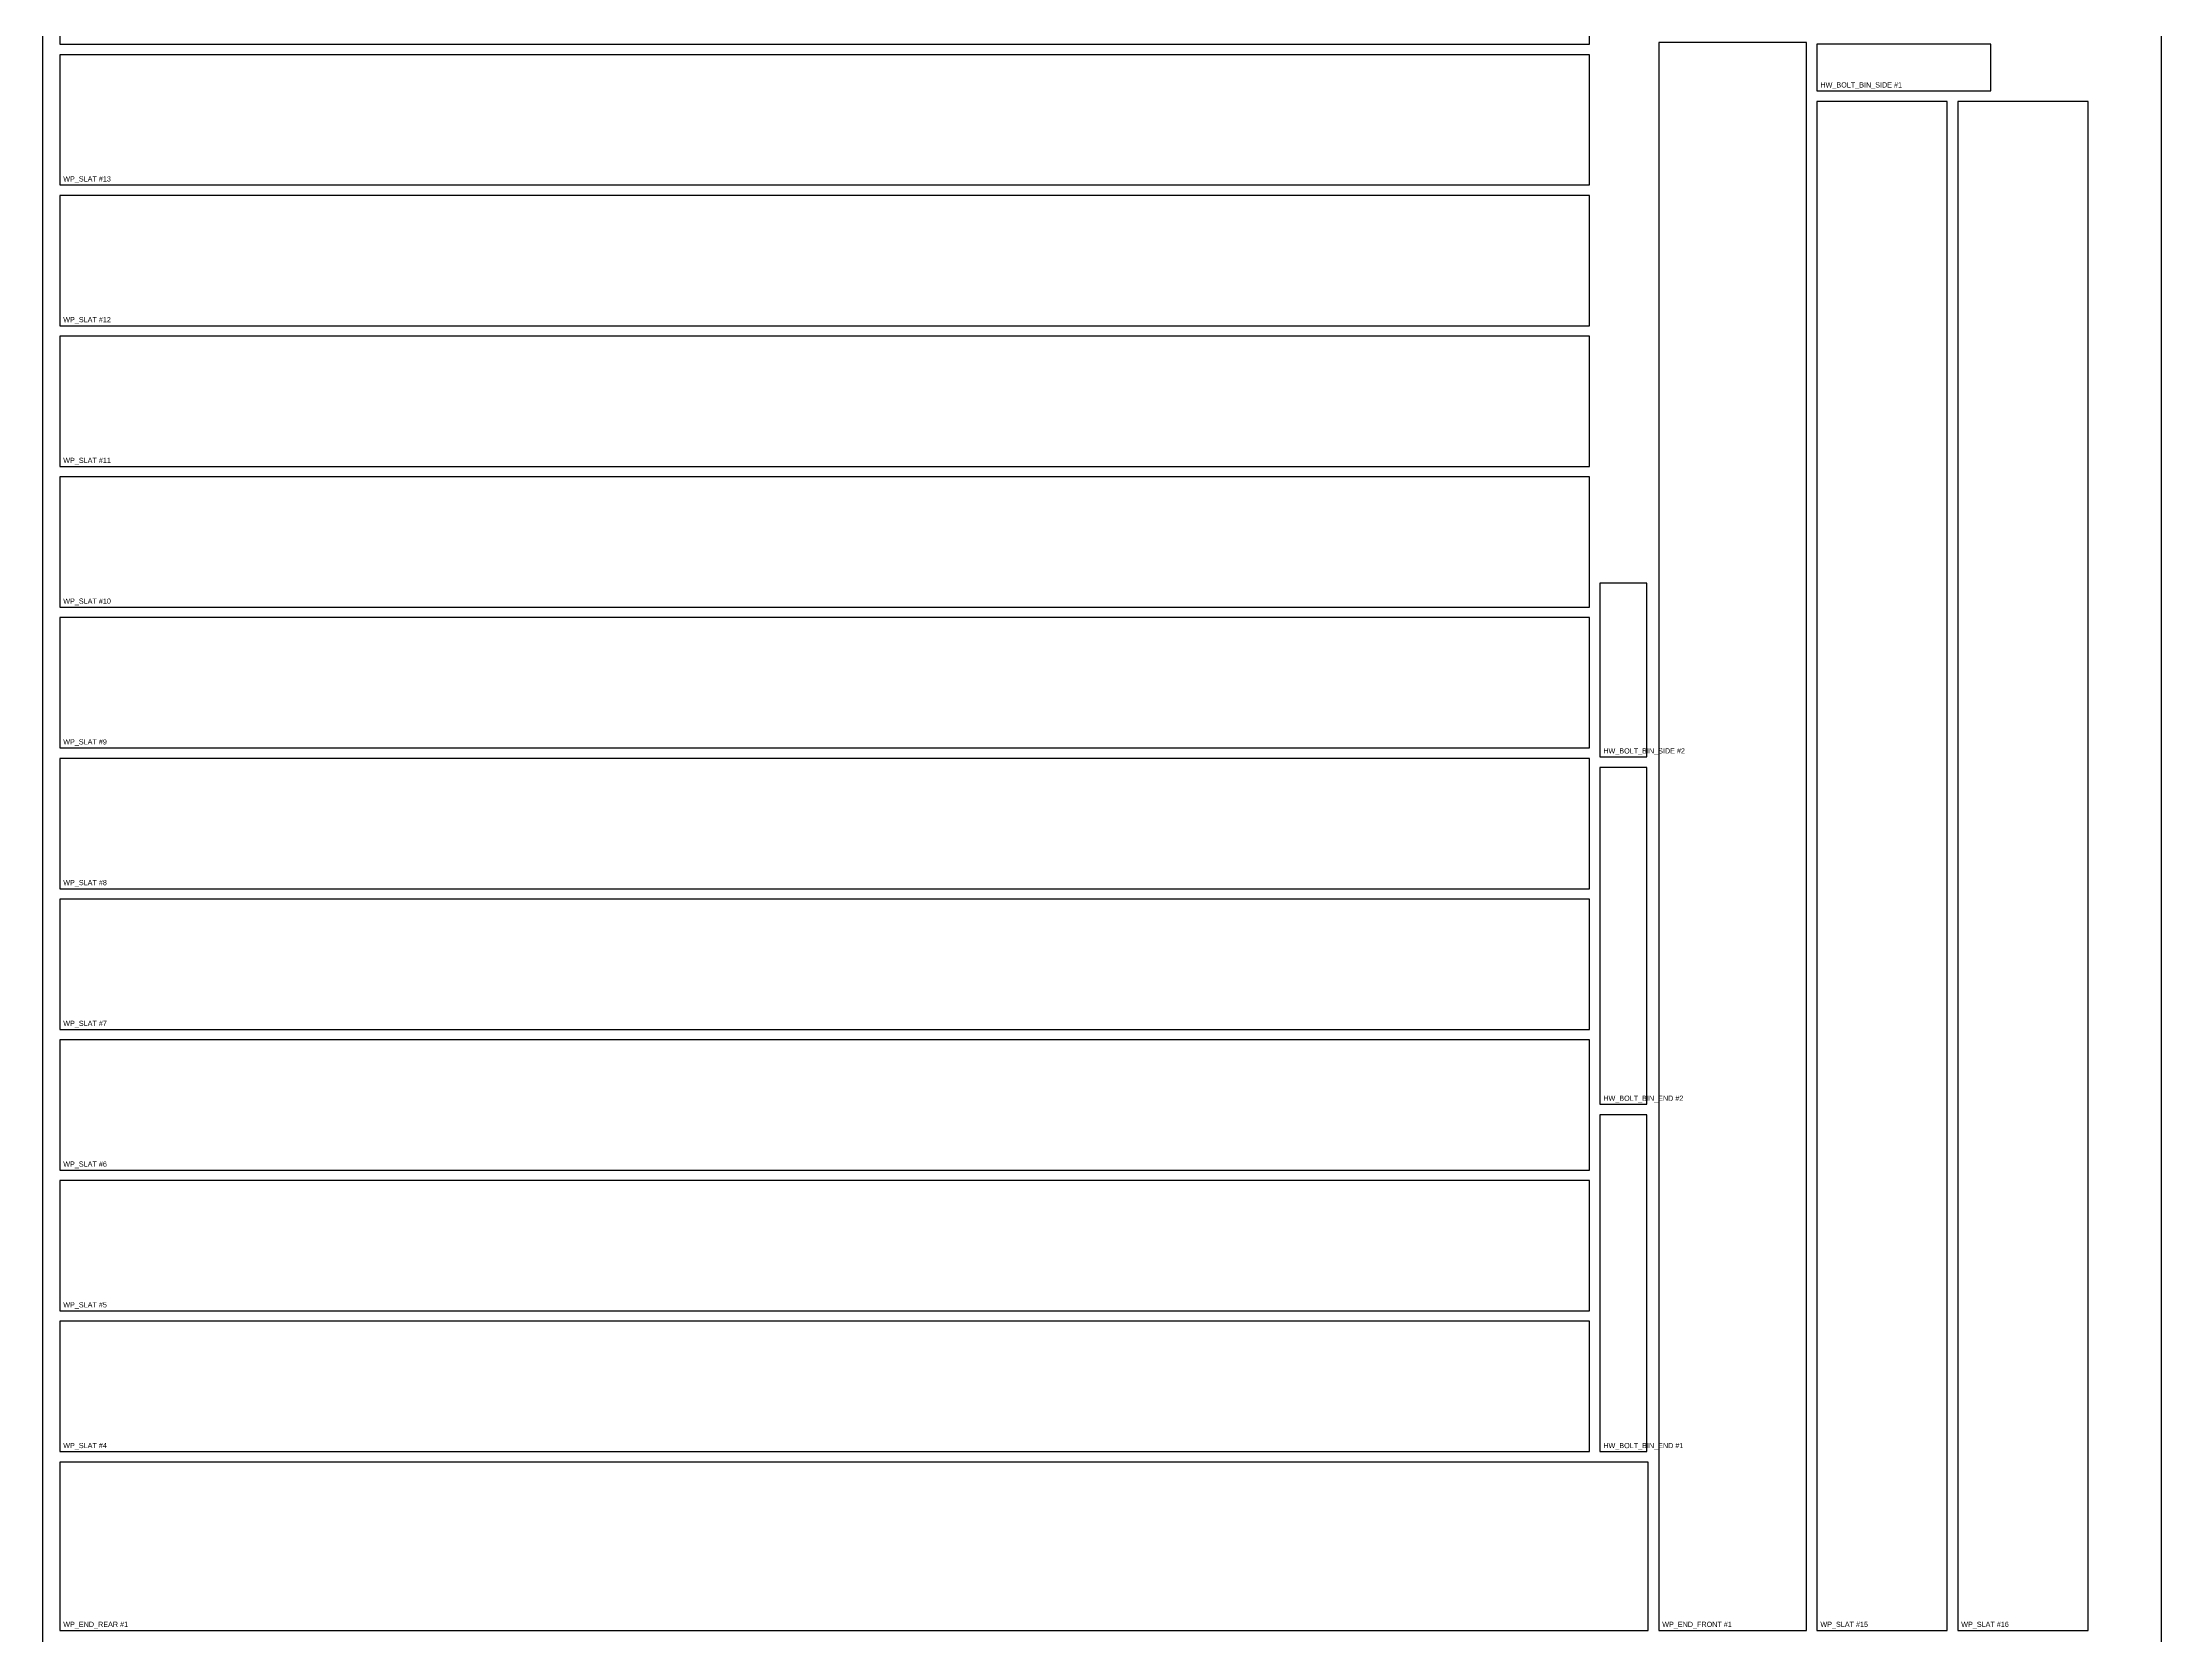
# Model space of a CAD drawing. Header units: millimetres. Extents: x 0 to 1222, y 0 to 2438.
# Drawn here: x 0 to 1219, y 913 to 1830 of the extents above; entities that cross this region are included whole.
import ezdxf

# ---------------------------------------------------------------- set-up
doc = ezdxf.new("R2010")
doc.units = ezdxf.units.MM
for name, color, linetype in [('CUT_OUTER', 7, 'Continuous'), ('PART_MARK_NO_CUT', 7, 'Continuous'), ('STOCK_NO_CUT', 7, 'Continuous')]:
    doc.layers.add(name, color=color, linetype=linetype)

msp = doc.modelspace()

# ---------------------------------------------------------------- linework, layer by layer
at = {"layer": 'CUT_OUTER'}
for points in [[(10, 1828.9), (890, 1828.9), (890, 1903.9), (10, 1903.9)], [(1014.9, 916), (1014.9, 1829.9), (929.9, 1829.9), (929.9, 916)], [(1020.9, 1802), (1120.9, 1802), (1120.9, 1829), (1020.9, 1829)], [(10, 1747.9), (890, 1747.9), (890, 1822.9), (10, 1822.9)], [(1095.9, 916), (1095.9, 1796), (1020.9, 1796), (1020.9, 916)], [(1176.9, 916), (1176.9, 1796), (1101.9, 1796), (1101.9, 916)], [(10, 1666.9), (890, 1666.9), (890, 1741.9), (10, 1741.9)], [(10, 1585.9), (890, 1585.9), (890, 1660.9), (10, 1660.9)], [(10, 1504.9), (890, 1504.9), (890, 1579.9), (10, 1579.9)], [(923, 1418.7), (923, 1518.7), (896, 1518.7), (896, 1418.7)], [(10, 1423.9), (890, 1423.9), (890, 1498.9), (10, 1498.9)], [(10, 1342.9), (890, 1342.9), (890, 1417.9), (10, 1417.9)], [(923, 1218.8), (923, 1412.7), (896, 1412.7), (896, 1218.8)], [(10, 1261.9), (890, 1261.9), (890, 1336.9), (10, 1336.9)], [(10, 1180.9), (890, 1180.9), (890, 1255.9), (10, 1255.9)], [(923, 1018.9), (923, 1212.8), (896, 1212.8), (896, 1018.9)], [(10, 1099.9), (890, 1099.9), (890, 1174.9), (10, 1174.9)], [(10, 1018.9), (890, 1018.9), (890, 1093.9), (10, 1093.9)], [(10, 916), (923.9, 916), (923.9, 1012.9), (10, 1012.9)]]:
    msp.add_lwpolyline(points, close=True, dxfattribs=at)
at = {"layer": 'STOCK_NO_CUT'}
msp.add_lwpolyline([(0, 0), (1219.2, 0), (1219.2, 2438.4), (0, 2438.4)], close=True, dxfattribs=at)

# ---------------------------------------------------------------- texts
at = {"layer": 'PART_MARK_NO_CUT'}
for s, p in [('HW_BOLT_BIN_SIDE #1', (1022.9, 1804)), ('WP_SLAT #13', (12, 1749.9)), ('WP_SLAT #12', (12, 1668.9)), ('WP_SLAT #11', (12, 1587.9)), ('WP_SLAT #10', (12, 1506.9)), ('WP_SLAT #9', (12, 1425.9)), ('HW_BOLT_BIN_SIDE #2', (898, 1420.7)), ('WP_SLAT #8', (12, 1344.9)), ('WP_SLAT #7', (12, 1263.9)), ('HW_BOLT_BIN_END #2', (898, 1220.8)), ('WP_SLAT #6', (12, 1182.9)), ('WP_SLAT #5', (12, 1101.9)), ('WP_SLAT #4', (12, 1020.9)), ('HW_BOLT_BIN_END #1', (898, 1020.9)), ('WP_END_REAR #1', (12, 918)), ('WP_END_FRONT #1', (931.9, 918)), ('WP_SLAT #15', (1022.9, 918)), ('WP_SLAT #16', (1103.9, 918))]:
    msp.add_text(s, height=3, dxfattribs=at).set_placement(p)

doc.saveas('drawing.dxf')
